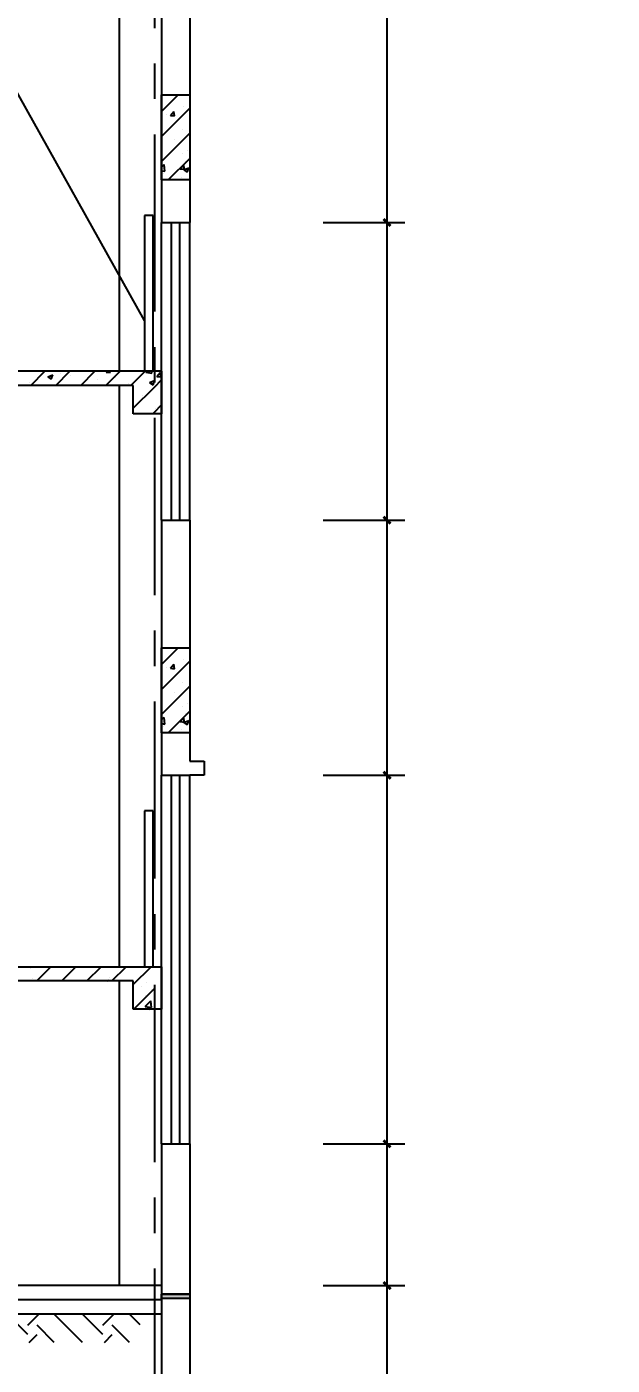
# Model space of a CAD drawing. Extents: x -4968480 to 5598971, y -5343220 to -29066.
# Drawn here: x 283096 to 287225, y -52322 to -42880 of the extents above; entities that cross this region are included whole.
import ezdxf

# ---------------------------------------------------------------- set-up
doc = ezdxf.new("R2010")
doc.units = 0
doc.header["$LTSCALE"] = 1000
doc.header["$MEASUREMENT"] = 0
doc.linetypes.add('CENTER', pattern=[2, 1.25, -0.25, 0.25, -0.25])
doc.layers.get('0').update_dxf_attribs({"linetype": 'CONTINUOUS'})
for name, color, linetype in [('DOTE', 1, 'CENTER'), ('PUB_DIM', 3, 'CONTINUOUS'), ('WALL', 2, 'CONTINUOUS'), ('WINDOW', 4, 'CONTINUOUS')]:
    doc.layers.add(name, color=color, linetype=linetype)

# ---------------------------------------------------------------- blocks, each defined once
blk = doc.blocks.new('_ArchTick')
at = {"color": 0, "linetype": 'ByBlock', "const_width": 0.4}
blk.add_lwpolyline([(-0.5, -0.5), (0.5, 0.5)], dxfattribs=at)

msp = doc.modelspace()

# ---------------------------------------------------------------- hatches: boundary and pattern name
msp.add_hatch(color=8).paths.add_polyline_path([(284046.2, -51820.4), (284246.3, -51820.4), (284246.3, -51850.4), (284046.2, -51850.4)])

# ---------------------------------------------------------------- linework, layer by layer
for p, q in [((283746.3, -41510.4, -24317.3), (283746.3, -45310.4, -24317.3)), ((283926.3, -44951.4, -48634.7), (282937.2, -43179.6, -48634.7)), ((283986.3, -44210.4, -48634.7), (283926.3, -44210.4, -48634.7)), ((283926.3, -44210.4, -48634.7), (283926.3, -45310.4, -48634.7)), ((283986.3, -45310.4, -48634.7), (283986.3, -44210.4, -48634.7)), ((283746.3, -45410.4, -24317.3), (283746.3, -49510.4, -24317.3)), ((283986.3, -48410.4, -24317.3), (283926.3, -48410.4, -24317.3)), ((283926.3, -48410.4, -24317.3), (283926.3, -49510.4, -24317.3)), ((283986.3, -49510.4, -24317.3), (283986.3, -48410.4, -24317.3)), ((283746.3, -49610.4, -24317.3), (283746.3, -51760.4, -24317.3)), ((284246.3, -51820.4, -48634.7), (284046.3, -51820.4, -24317.3)), ((284046.3, -51860.4, -24317.3), (278228.9, -51860.4, -42816.2)), ((284246.3, -51850.4, -48634.7), (284046.3, -51850.4, -24317.3)), ((284046.3, -51960.4, -24317.3), (278196.3, -51960.4, -42922.6))]:
    msp.add_line(p, q)
at = {"color": 8}
for p, q in [((284046.3, -43477.8), (284163.6, -43360.4)), ((284046.3, -43654.6), (284246.3, -43454.6)), ((284079.3, -43501.3), (284079.3, -43501.3)), ((284108.4, -43505.5), (284132.5, -43476.8)), ((284108.4, -43505.5), (284138.3, -43508.2)), ((284138.2, -43508.4), (284132.5, -43477.1)), ((284203, -43441.3), (284203, -43441.3)), ((284196.9, -43607.7), (284196.9, -43607.7)), ((284046.3, -43831.3), (284246.3, -43631.3)), ((284137.1, -43673.6), (284137.1, -43673.6)), ((284094, -43960.4), (284246.3, -43808.1)), ((284190.8, -43774.2), (284190.8, -43774.2)), ((284231.2, -43755.4), (284231.2, -43755.4)), ((284046.3, -43869.7), (284064.1, -43851.1)), ((284046.3, -43895), (284069.6, -43898.6)), ((284050.6, -43882.7), (284050.6, -43882.7)), ((284069.6, -43898.8), (284064.1, -43851.3)), ((284177.8, -43881.6), (284201.9, -43852.9)), ((284177.8, -43881.6), (284207.7, -43884.3)), ((284207.6, -43884.5), (284201.8, -43853.2)), ((284203, -43888), (284238, -43874.6)), ((284203, -43888), (284227.9, -43904.8)), ((284212.1, -43826.8), (284212.1, -43826.8)), ((284227.8, -43905), (284238, -43874.8)), ((284059.4, -43915.3), (284059.4, -43915.3)), ((284184.8, -43940.6), (284184.8, -43940.6)), ((283123.2, -45410.4), (283223.2, -45310.4)), ((283300, -45410.4), (283400, -45310.4)), ((283476.7, -45410.4), (283576.7, -45310.4)), ((283653.5, -45410.4), (283753.5, -45310.4)), ((283655, -45315.5), (283659.3, -45310.4)), ((283655, -45315.5), (283684.9, -45318.1)), ((283684.9, -45318.3), (283683.4, -45310.4)), ((283830.3, -45410.4), (283930.3, -45310.4)), ((283934.3, -45316), (283939.6, -45310.4)), ((283934.3, -45316), (283978.8, -45322.9)), ((283978.7, -45323), (283977.2, -45310.4)), ((284013.6, -45346.9), (284037.7, -45318.1)), ((284043.5, -45349.7), (284037.7, -45318.4)), ((283111.6, -45387.4), (283111.6, -45387.4)), ((283243.6, -45349), (283278.7, -45335.5)), ((283243.6, -45349), (283268.5, -45365.8)), ((283268.5, -45366), (283278.6, -45335.8)), ((283331.3, -45326.7), (283331.3, -45326.7)), ((283403.2, -45337.3), (283403.2, -45337.3)), ((283592.8, -45371.2), (283592.8, -45371.2)), ((283718, -45354.8), (283718, -45354.8)), ((283814.6, -45397), (283814.6, -45397)), ((283907.3, -45329.8), (283907.3, -45329.8)), ((283962.2, -45389), (283996.3, -45376)), ((283962.2, -45389), (283987.1, -45405.8)), ((283987, -45406), (283996.3, -45378.6)), ((283996.3, -45421.2), (284046.3, -45371.2)), ((283996.3, -45376), (283997.2, -45375.6)), ((283996.3, -45378.6), (283997.2, -45375.8)), ((284013.6, -45346.9), (284043.5, -45349.5)), ((283846.3, -45571.2), (283996.3, -45421.2)), ((283912.5, -45480.1), (283912.5, -45480.1)), ((283983.8, -45610.4), (283996.3, -45598)), ((283996.3, -45598), (284046.3, -45548)), ((284005.5, -45572), (284005.5, -45572)), ((284046.3, -47377.8), (284163.6, -47260.4)), ((284046.3, -47554.6), (284246.3, -47354.6)), ((284108.4, -47405.5), (284132.5, -47376.8)), ((284138.2, -47408.4), (284132.5, -47377.1)), ((284203, -47341.3), (284203, -47341.3)), ((284079.3, -47401.3), (284079.3, -47401.3)), ((284108.4, -47405.5), (284138.3, -47408.2)), ((284046.3, -47731.3), (284246.3, -47531.3)), ((284137.1, -47573.6), (284137.1, -47573.6)), ((284196.9, -47507.7), (284196.9, -47507.7)), ((284190.8, -47674.2), (284190.8, -47674.2)), ((284231.2, -47655.4), (284231.2, -47655.4)), ((284046.3, -47769.7), (284064.1, -47751.1)), ((284069.6, -47798.8), (284064.1, -47751.3)), ((284094, -47860.4), (284246.3, -47708.1)), ((284177.8, -47781.6), (284201.9, -47752.9)), ((284207.6, -47784.5), (284201.8, -47753.2)), ((284203, -47788), (284238, -47774.6)), ((284212.1, -47726.8), (284212.1, -47726.8)), ((284227.8, -47805), (284238, -47774.8)), ((284046.3, -47795), (284069.6, -47798.6)), ((284050.6, -47782.7), (284050.6, -47782.7)), ((284059.4, -47815.3), (284059.4, -47815.3)), ((284177.8, -47781.6), (284207.7, -47784.3)), ((284184.8, -47840.6), (284184.8, -47840.6)), ((284203, -47788), (284227.9, -47804.8)), ((283121.9, -49521.1), (283121.9, -49521.1)), ((283165.8, -49610.4), (283265.8, -49510.4)), ((283213.9, -49558.6), (283213.9, -49558.6)), ((283342.6, -49610.4), (283442.6, -49510.4)), ((283403.3, -49533.6), (283403.3, -49533.6)), ((283519.4, -49610.4), (283619.4, -49510.4)), ((283696.2, -49610.4), (283796.2, -49510.4)), ((283846.3, -49637.1), (283972.9, -49510.4)), ((283942.2, -49549.6), (283942.2, -49549.6)), ((283138.5, -49591.1), (283138.5, -49591.1)), ((283405.4, -49602.4), (283405.4, -49602.4)), ((283662.6, -49610.4), (283676, -49605.3)), ((283674.3, -49610.4), (283676, -49605.5)), ((283682.5, -49587.1), (283682.5, -49587.1)), ((283849.7, -49810.4), (283996.3, -49663.9)), ((283902.1, -49647.9), (283902.1, -49647.9)), ((283939.2, -49624.9), (283939.2, -49624.9)), ((283931, -49791.8), (283969.9, -49751.2)), ((283936.1, -49716.1), (283936.1, -49716.1)), ((283975.4, -49798.8), (283969.9, -49751.4)), ((283976, -49669.2), (283976, -49669.2)), ((283931, -49791.8), (283975.5, -49798.7)), ((283964.5, -49810.4), (283974.5, -49806.6)), ((283973.2, -49810.4), (283974.4, -49806.8)), ((284046.2, -51820.4, -24314.9), (284246.3, -51820.4, -24314.9)), ((284046.2, -51850.4, -24314.9), (284046.2, -51820.4, -24314.9)), ((284246.3, -51820.4, -24314.9), (284246.3, -51850.4, -24314.9)), ((284246.3, -51850.4, -24314.9), (284046.2, -51850.4, -24314.9)), ((283102, -52105.1), (282957.3, -51960.4)), ((283102, -52038.8), (283180.4, -51960.4)), ((283488.8, -52160.4), (283288.8, -51960.4)), ((283632.3, -52105.1), (283487.6, -51960.4)), ((283632.3, -52038.8), (283710.7, -51960.4)), ((283896.3, -52037.6), (283819.1, -51960.4)), ((283113, -52160.4), (283168.3, -52105.1)), ((283289.9, -52160.4), (283168.3, -52038.8)), ((283643.3, -52160.4), (283698.6, -52105.1)), ((283820.2, -52160.4), (283698.6, -52038.8))]:
    msp.add_line(p, q, dxfattribs=at)
at = {"layer": 'DOTE'}
msp.add_line((283996.3, -33639.2, -24317.3), (283996.3, -53174.9, -24317.3), dxfattribs=at)
at = {"layer": 'PUB_DIM'}
for p, q in [((285636.7, -44260.4, 16.8), (285636.7, -42460.4, 16.8)), ((285185.6, -44260.4, 16.8), (285761.7, -44260.4, 16.8)), ((285185.6, -44260.4), (285761.7, -44260.4)), ((285636.7, -46360.4), (285636.7, -44260.4)), ((285185.6, -46360.4), (285761.7, -46360.4)), ((285185.6, -46360.4), (285761.7, -46360.4)), ((285636.7, -48160.4), (285636.7, -46360.4)), ((285185.6, -48160.4), (285761.7, -48160.4)), ((285185.6, -48160.4), (285761.7, -48160.4)), ((285636.7, -50760.4), (285636.7, -48160.4)), ((285185.6, -50760.4), (285761.7, -50760.4)), ((285185.6, -50760.4), (285761.7, -50760.4)), ((285636.7, -51760.4), (285636.7, -50760.4)), ((285185.6, -51760.4), (285761.7, -51760.4)), ((285185.6, -51760.4), (285761.7, -51760.4)), ((285636.7, -52960.4), (285636.7, -51760.4))]:
    msp.add_line(p, q, dxfattribs=at)
at = {"layer": 'WALL'}
for p, q in [((284046.3, -42460.4, -9545.2), (284046.3, -44260.4, -6531)), ((284246.3, -42460.4, -9545.2), (284246.3, -44260.4, -6531)), ((284046.3, -43360.4, -24317.3), (284246.3, -43360.4, -24317.3)), ((284046.3, -43960.4, -24317.3), (284046.3, -43360.4, -24317.3)), ((284246.3, -43360.4, -24317.3), (284246.3, -43960.4, -24317.3)), ((284246.3, -43960.4, -24317.3), (284046.3, -43960.4, -24317.3)), ((284046.3, -44260.4, -24317.3), (284246.3, -44260.4, -24317.3)), ((284046.3, -45310.4, -24317.3), (281796.3, -45310.4, -24317.3)), ((284046.3, -45310.4, -4772.6), (284046.3, -45610.4, -4270.2)), ((284046.3, -45310.4, -35506.1), (284046.3, -45610.4, -35506.1)), ((283846.3, -45410.4, -24317.3), (282046.3, -45410.4, -24317.3)), ((283846.3, -45610.4, -35506.1), (283846.3, -45410.4, -35506.1)), ((284046.3, -45610.4, -35506.1), (283846.3, -45610.4, -35506.1)), ((284046.3, -46360.4, -24317.3), (284246.3, -46360.4, -24317.3)), ((284046.3, -46360.4, -3014.3), (284046.3, -48160.4)), ((284246.3, -46360.4, -3014.3), (284246.3, -48060.4, -167.5)), ((284046.3, -47260.4, -24317.3), (284246.3, -47260.4, -24317.3)), ((284046.3, -47860.4, -24317.3), (284046.3, -47260.4, -24317.3)), ((284246.3, -47260.4, -24317.3), (284246.3, -47860.4, -24317.3)), ((284246.3, -47860.4, -24317.3), (284046.3, -47860.4, -24317.3)), ((284246.3, -48060.4), (284346.3, -48060.4)), ((284346.3, -48060.4), (284346.3, -48160.4)), ((284046.3, -48160.4), (284246.3, -48160.4)), ((284346.3, -48160.4), (284246.3, -48160.4)), ((282096.3, -49510.4), (284046.3, -49510.4, -24317.3)), ((284046.3, -49510.4, -24317.3), (284046.3, -49810.4, -24317.3)), ((283846.3, -49610.4, -20939.9), (282346.3, -49610.4, -3377.4)), ((283846.3, -49810.4, -24317.3), (283846.3, -49610.4, -24317.3)), ((284046.3, -49810.4, -24317.3), (283846.3, -49810.4, -24317.3)), ((284046.3, -50760.4, -24317.3), (284246.3, -50760.4, -24317.3)), ((284046.3, -50760.4, -24317.3), (284046.3, -53260.4, -24317.3)), ((284246.3, -50760.4, -24317.3), (284246.3, -53260.4, -24317.3)), ((284046.3, -51760.4, -24317.3), (278415.2, -51760.4, -42208))]:
    msp.add_line(p, q, dxfattribs=at)
at = {"layer": 'WINDOW'}
for p, q in [((284046.3, -46360.4, -3014.3), (284046.3, -44260.4, -24317.3)), ((284116.3, -46360.4, -3014.3), (284116.3, -44260.4, -24317.3)), ((284176.3, -46360.4, -3014.3), (284176.3, -44260.4, -24317.3)), ((284246.3, -46360.4, -3014.3), (284246.3, -44260.4, -24317.3)), ((284046.3, -50760.4, -24317.3), (284046.3, -48160.4)), ((284116.3, -50760.4, -24317.3), (284116.3, -48160.4)), ((284176.3, -50760.4, -24317.3), (284176.3, -48160.4)), ((284246.3, -50760.4, -24317.3), (284246.3, -48160.4))]:
    msp.add_line(p, q, dxfattribs=at)

# ---------------------------------------------------------------- block references
at = {"layer": 'PUB_DIM', "xscale": 50, "yscale": 50, "zscale": 50}
for p, rotation in [((285636.7, -44260.4, 16.8), 270), ((285636.7, -44260.4), 90), ((285636.7, -46360.4), 270), ((285636.7, -46360.4), 90), ((285636.7, -48160.4), 270), ((285636.7, -48160.4), 90), ((285636.7, -50760.4), 270), ((285636.7, -50760.4), 90), ((285636.7, -51760.4), 270), ((285636.7, -51760.4), 90)]:
    msp.add_blockref('_ArchTick', p, dxfattribs=dict(at, rotation=rotation))

doc.saveas('drawing.dxf')
